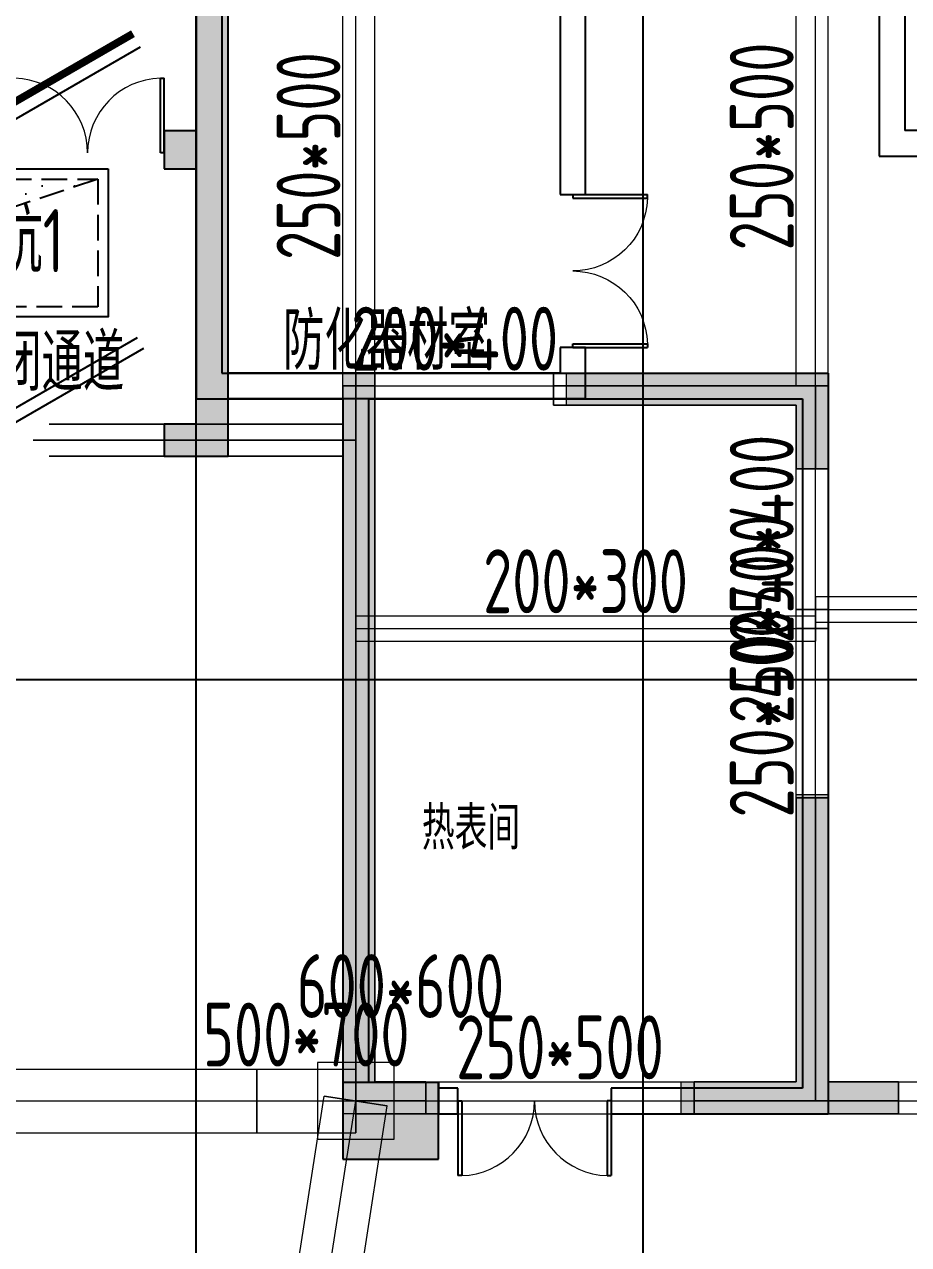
# Model space of a CAD drawing. Extents: x 369444 to 684549, y -549309 to 575337.
# Drawn here: x 390279 to 397205, y 450832 to 460388 of the extents above; entities that cross this region are included whole.
import ezdxf

# ---------------------------------------------------------------- set-up
doc = ezdxf.new("R2010")
doc.units = 0
doc.header["$LTSCALE"] = 1000
doc.header["$MEASUREMENT"] = 0
doc.linetypes.add('DASH', pattern=[0.35, 0.25, -0.1])
for name, color, linetype, lineweight, true_color in [('-1-0-1', 7, 'Continuous', 0, 0xc0c0c0), ('-1-1-2', 7, 'Continuous', 0, 0xc0c0c0), ('-2-0-1', 1, 'Continuous', 0, 0xff0000), ('-2-1-2', 9, 'Continuous', 0, 0x808080), ('1-6-1', 7, 'Continuous', 0, 0x55ff55), ('1-6-2', 7, 'Continuous', 0, 0x55ff55), ('11-6-1', 2, 'Continuous', 0, 0xffff00), ('11-6-2', 2, 'Continuous', 0, 0xffff00), ('11-6-5', 2, 'Continuous', 0, 0xffff00), ('12-6-1', 4, 'Continuous', 0, 0x00ffff), ('12-6-2', 4, 'Continuous', 0, 0x00ffff), ('12-6-5', 4, 'Continuous', 0, 0x00ffff)]:
    doc.layers.add(name, color=color, linetype=linetype, lineweight=lineweight, true_color=true_color)
for name, color, linetype in [('A-WALL-HATCH', 8, 'Continuous'), ('AIRD-PLUM', 122, 'Continuous'), ('COLUMN', 9, 'Continuous'), ('DOTE', 1, 'Continuous'), ('PUB_HATCH', 8, 'Continuous'), ('PUB_TEXT', 7, 'Continuous'), ('RF-集水井', 2, 'Continuous'), ('WALL', 9, 'Continuous'), ('WINDOW', 4, 'Continuous'), ('文字', 2, 'Continuous')]:
    doc.layers.add(name, color=color, linetype=linetype)
doc.styles.add('_TCH_DIM', font='SIMPLEX', dxfattribs={"bigfont": 'GBCBIG'})
doc.styles.add('HNSJY', font='hnsjy-07.shx', dxfattribs={"width": 0.8, "bigfont": 'hnsjy-hz.shx'})
doc.styles.add('yjkcad', font='yjkeng.shx', dxfattribs={"width": 0.7, "height": 250, "bigfont": 'yjkchn.shx'})
doc.styles.add('说明', font='TSSDENG', dxfattribs={"width": 0.7, "bigfont": 'HZTXT'})

# ---------------------------------------------------------------- blocks, each defined once
blk = doc.blocks.new('$DorLib2D$00000002')
for p, q in [((-0.5, 0), (-0.5, 0.4875)), ((-0.475, 0.4875), (-0.5, 0.4875)), ((-0.475, 0), (-0.475, 0.4875)), ((0.475, 0), (0.475, 0.4875)), ((0.475, 0.4875), (0.5, 0.4875)), ((0.5, 0), (0.5, 0.4875)), ((-0.5, 0), (-0.475, 0)), ((0.5, 0), (0.475, 0))]:
    blk.add_line(p, q)
at = {"lineweight": 13}
for centre, start, end in [((-0.4875, 0), 0, 88.53072), ((0.4875, 0), 91.46928, 180)]:
    blk.add_arc(centre, 0.4875, start, end, dxfattribs=at)
blk = doc.blocks.new('$DorLib2D$00000191')
at = {"layer": 'WINDOW', "color": 0}
blk.add_line((-0.5, 0.15), (0.366, 0.65), dxfattribs=at)
at = {"layer": 'WINDOW', "color": 0, "const_width": 0.05}
blk.add_lwpolyline([(-0.55, 0.2366), (0.316, 0.7366)], dxfattribs=at)
blk = doc.blocks.new('$DorLib2D$00000179')
at = {"color": 0}
for p, q in [((-0.54, 0.1693), (0.326, 0.6693)), ((-0.5, 0.1), (0.366, 0.6))]:
    blk.add_line(p, q, dxfattribs=at)
blk = doc.blocks.new('JSK1000')
at = {"layer": 'AIRD-PLUM'}
h = blk.add_hatch(dxfattribs=at)
h.set_pattern_fill('DOTS', color=8, scale=80, style=0)
h.set_pattern_definition([(0, (-20, -20), (63.5, 127), [0, -127])])
h.paths.add_polyline_path([(80, 1080), (80, 80), (321, 803.3), (1080, 1080)])
at = {"layer": 'AIRD-PLUM', "ltscale": 0.25}
blk.add_lwpolyline([(0, 0), (1160, 0), (1160, 1160), (0, 1160)], close=True, dxfattribs=at)
at = {"layer": 'AIRD-PLUM', "color": 8, "linetype": 'DASH', "ltscale": 0.8}
blk.add_lwpolyline([(80, 80), (1080, 80), (1080, 1080), (80, 1080)], close=True, dxfattribs=at)
blk.add_lwpolyline([(80, 80), (321, 803.3), (1080, 1080)], dxfattribs=at)
blk = doc.blocks.new('A$C69B9310D')
at = {"layer": 'AIRD-PLUM', "xscale": -1, "rotation": 90}
blk.add_blockref('JSK1000', (1160, 1160), dxfattribs=at)
at = {"layer": '文字', "style": '说明', "width": 0.7}
blk.add_text('坑1', height=495, dxfattribs=at).set_placement((302.3, 349.9))

msp = doc.modelspace()

# ---------------------------------------------------------------- hatches: boundary and pattern name
at = {"layer": 'A-WALL-HATCH'}
msp.add_hatch(color=256, dxfattribs=at).paths.add_polyline_path([(393523.3, 451501.2), (393523.3, 452101.2), (392773.3, 452101.2), (392773.3, 451501.2)])
at = {"layer": 'PUB_HATCH'}
h = msp.add_hatch(color=256, dxfattribs=at)
h.dxf.hatch_style = 1
h.paths.add_polyline_path([(433674.5, 461707), (433674.5, 462107), (434074.5, 462107), (434074.5, 461707)], flags=17)
h.paths.add_polyline_path([(405174.5, 461707), (405174.5, 462107), (404774.5, 462107), (404774.5, 461707)], flags=17)
h.paths.add_polyline_path([(419974.5, 457857), (420074.5, 457857), (420074.5, 458357), (419574.5, 458357), (419574.5, 457857), (419724.5, 457857)], flags=17)
h.paths.add_polyline_path([(420174.5, 458357), (419574.5, 458357), (419574.5, 455257), (419974.5, 455257), (419974.5, 455457), (419824.5, 455457), (419824.5, 458107), (420174.5, 458107)])
h.paths.add_polyline_path([(399474.5, 455257), (399474.5, 460257), (400224.5, 460257), (400224.5, 460007), (399724.5, 460007), (399724.5, 455257)])
h.paths.add_polyline_path([(409249.5, 456957), (409249.5, 460257), (409499.5, 460257), (409499.5, 456957)])
h.paths.add_polyline_path([(393024.5, 457657), (393024.5, 452107), (393524.5, 452107), (393524.5, 451857), (392774.5, 451857), (392774.5, 457657)])
h.paths.add_polyline_path([(396324.5, 451857), (395424.5, 451857), (395424.5, 452107), (396324.5, 452107), (396324.5, 454357), (396574.5, 454357), (396574.5, 452107), (397124.5, 452107), (397124.5, 451857)])
h.paths.add_polyline_path([(402924.5, 453557), (402924.5, 451107), (403824.5, 451107), (403824.5, 450857), (402674.5, 450857), (402674.5, 453557)])
h.paths.add_polyline_path([(405624.5, 459557), (405624.5, 460257), (407674.5, 460257), (407674.5, 460007), (405874.5, 460007), (405874.5, 459557)])
h.paths.add_polyline_path([(416074.5, 453557), (416074.5, 450857), (414924.5, 450857), (414924.5, 451107), (415824.5, 451107), (415824.5, 453557)])
h.paths.add_polyline_path([(413574.5, 458107), (413074.5, 458107), (413074.5, 455457), (413274.5, 455457), (413274.5, 455257), (412824.5, 455257), (412824.5, 458357), (413574.5, 458357)])
h.paths.add_polyline_path([(419274.5, 453557), (419274.5, 450857), (418624.5, 450857), (418624.5, 451107), (419024.5, 451107), (419024.5, 453557)])
h.paths.add_polyline_path([(406974.5, 461656.8), (406974.5, 462557), (410374.5, 462557), (410374.5, 461656.8), (410174.5, 461656.8), (410174.5, 462357), (407174.5, 462357), (407174.5, 461656.7)], flags=17)
h.paths.add_polyline_path([(405274.5, 455457), (405674.5, 455457), (405674.5, 458107), (405174.5, 458107), (405174.5, 458357), (405874.5, 458357), (405874.5, 455257), (405274.5, 455257)])
h.paths.add_polyline_path([(399724.5, 451107), (400124.5, 451107), (400124.5, 450857), (399474.5, 450857), (399474.5, 451857), (398924.5, 451857), (398924.5, 452107), (399474.5, 452107), (399474.5, 453757), (399724.5, 453757), (399724.5, 452107)])
h.paths.add_polyline_path([(405924.5, 451107), (406124.5, 451107), (406124.5, 450857), (405924.5, 450857), (405524.5, 450857), (405524.5, 451107), (405674.5, 451107), (405674.5, 453557), (405924.5, 453557)])
h.paths.add_polyline_path([(418674.5, 458357), (419274.5, 458357), (419274.5, 455257), (418874.5, 455257), (418874.5, 455457), (419024.5, 455457), (419024.5, 458107), (418674.5, 458107)])
h.paths.add_polyline_path([(396324.5, 456907), (396324.5, 457407), (394524.5, 457407), (394524.5, 457657), (396574.5, 457657), (396574.5, 456907)])
h.paths.add_polyline_path([(401924.5, 458107), (401374.5, 458107), (401374.5, 456307), (401124.5, 456307), (401124.5, 458357), (401924.5, 458357)])
h.paths.add_polyline_path([(410174.5, 464207), (410174.5, 464757), (407974.5, 464757), (407974.5, 464207), (407774.5, 464207), (407774.5, 464957), (410374.5, 464957), (410374.5, 464207)], flags=17)
h.paths.add_polyline_path([(413074.5, 451107), (413224.5, 451107), (413224.5, 450857), (412824.5, 450857), (412624.5, 450857), (412624.5, 451107), (412824.5, 451107), (412824.5, 453557), (413074.5, 453557)])
h.paths.add_polyline_path([(439124.5, 455257), (439124.5, 460007), (438624.5, 460007), (438624.5, 460257), (439374.5, 460257), (439374.5, 455257)])
h.paths.add_polyline_path([(429349.5, 456957), (429349.5, 460257), (429599.5, 460257), (429599.5, 456957)])
h.paths.add_polyline_path([(446074.5, 457657), (446074.5, 451857), (445324.5, 451857), (445324.5, 452107), (445824.5, 452107), (445824.5, 457657)])
h.paths.add_polyline_path([(441724.5, 451857), (441724.5, 452107), (442274.5, 452107), (442274.5, 454357), (442524.5, 454357), (442524.5, 452107), (443424.5, 452107), (443424.5, 451857), (442524.5, 451857)])
h.paths.add_polyline_path([(432974.5, 459557), (432974.5, 460007), (431174.5, 460007), (431174.5, 460257), (433224.5, 460257), (433224.5, 459557)])
h.paths.add_polyline_path([(423024.5, 453557), (423024.5, 451107), (423924.5, 451107), (423924.5, 450857), (422774.5, 450857), (422774.5, 453557)])
h.paths.add_polyline_path([(425274.5, 458357), (426024.5, 458357), (426024.5, 455257), (425574.5, 455257), (425574.5, 455457), (425774.5, 455457), (425774.5, 458107), (425274.5, 458107)])
h.paths.add_polyline_path([(419824.5, 453557), (419824.5, 451107), (420224.5, 451107), (420224.5, 450857), (419574.5, 450857), (419574.5, 453557)])
h.paths.add_polyline_path([(431674.5, 461656.8), (431674.5, 462357), (428674.5, 462357), (428674.5, 461656.8), (428474.5, 461656.8), (428474.5, 462557), (431874.5, 462557), (431874.5, 461656.8)], flags=17)
h.paths.add_polyline_path([(433574.5, 455257), (432974.5, 455257), (432974.5, 458357), (433674.5, 458357), (433674.5, 458107), (433174.5, 458107), (433174.5, 455457), (433574.5, 455457)])
h.paths.add_polyline_path([(439124.5, 452107), (439124.5, 453757), (439374.5, 453757), (439374.5, 452107), (439924.5, 452107), (439924.5, 451857), (439374.5, 451857), (439374.5, 450857), (438724.5, 450857), (438724.5, 451107), (439124.5, 451107)])
h.paths.add_polyline_path([(444324.5, 457407), (442524.5, 457407), (442524.5, 456907), (442274.5, 456907), (442274.5, 457657), (444324.5, 457657)])
h.paths.add_polyline_path([(432924.5, 453557), (433174.5, 453557), (433174.5, 451107), (433324.5, 451107), (433324.5, 450857), (432924.5, 450857), (432724.5, 450857), (432724.5, 451107), (432924.5, 451107)])
h.paths.add_polyline_path([(436924.5, 458357), (437724.5, 458357), (437724.5, 456307), (437474.5, 456307), (437474.5, 458107), (436924.5, 458107)])
h.paths.add_polyline_path([(436174.5, 453557), (436174.5, 450857), (435024.5, 450857), (435024.5, 451107), (435924.5, 451107), (435924.5, 453557)])
h.paths.add_polyline_path([(428474.5, 464207), (428474.5, 464957), (431074.5, 464957), (431074.5, 464207), (430874.5, 464207), (430874.5, 464757), (428674.5, 464757), (428674.5, 464207)], flags=17)
h.paths.add_polyline_path([(429349.5, 451107), (429349.5, 454357), (429599.5, 454357), (429599.5, 451107), (430324.5, 451107), (430324.5, 450857), (429349.5, 450857), (428624.5, 450857), (428624.5, 451107)])
h.paths.add_polyline_path([(425774.5, 453557), (426024.5, 453557), (426024.5, 451107), (426224.5, 451107), (426224.5, 450857), (426024.5, 450857), (425624.5, 450857), (425624.5, 451107), (425774.5, 451107)])
h.paths.add_polyline_path([(413074.5, 461657.3), (413324.5, 461657.3), (413324.5, 462157.3), (412824.5, 462157.3), (412824.5, 461657.3)], flags=17)
h.paths.add_polyline_path([(425774.5, 461657), (426024.5, 461657), (426024.5, 462157), (425524.5, 462157), (425524.5, 461657)], flags=17)
edge = h.paths.add_edge_path()
edge.add_line((413074.5, 461657), (413074.5, 460057))
edge.add_line((413074.5, 460057), (411074.5, 460057))
edge.add_line((411074.5, 460057), (411074.5, 460257))
edge.add_line((411074.5, 460257), (412824.5, 460257))
edge.add_line((412824.5, 460257), (412824.5, 461657.3))
edge.add_line((404774.5, 461707), (401874.5, 461707))
edge.add_line((401874.5, 461707), (401874.5, 464457))
edge.add_line((401874.5, 464457), (399674.5, 464457))
edge.add_line((399674.5, 464457), (399674.5, 461657))
edge.add_line((399674.5, 461657), (399174.5, 461657))
edge.add_line((399174.5, 461657), (399174.5, 461857))
edge.add_line((399174.5, 461857), (399474.5, 461857))
edge.add_line((399474.5, 461857), (399474.5, 464457))
edge.add_line((399474.5, 464457), (397174.5, 464457))
edge.add_line((397174.5, 464457), (397174.5, 463507))
edge.add_line((397174.5, 463507), (396924.5, 463507))
edge.add_line((396924.5, 463507), (396924.5, 464457))
edge.add_line((396924.5, 464457), (396924.5, 464907))
edge.add_line((396924.5, 464907), (392224.5, 464907))
edge.add_line((392224.5, 464907), (392224.5, 461907))
edge.add_line((392224.5, 461907), (393024.5, 461907))
edge.add_line((393024.5, 461907), (393024.5, 461157))
edge.add_line((393024.5, 461157), (392774.5, 461157))
edge.add_line((392774.5, 461157), (392774.5, 461657))
edge.add_line((392774.5, 461657), (391974.5, 461657))
edge.add_line((391974.5, 461657), (391974.5, 465157))
edge.add_line((391974.5, 465157), (397174.5, 465157))
edge.add_line((397174.5, 465157), (397174.5, 464707))
edge.add_line((397174.5, 464707), (399674.5, 464707))
edge.add_line((399674.5, 464707), (402124.5, 464707))
edge.add_line((402124.5, 464707), (402124.5, 461957))
edge.add_line((402124.5, 461957), (404774.5, 461957))
edge.add_line((426024.5, 461657), (426024.5, 460257))
edge.add_line((426024.5, 460257), (427774.5, 460257))
edge.add_line((427774.5, 460257), (427774.5, 460057))
edge.add_line((427774.5, 460057), (425774.5, 460057))
edge.add_line((425774.5, 460057), (425774.5, 461657))
edge.add_line((434074.5, 461957), (436724.5, 461957))
edge.add_line((436724.5, 461957), (436724.5, 464707))
edge.add_line((436724.5, 464707), (439174.5, 464707))
edge.add_line((439174.5, 464707), (441674.5, 464707))
edge.add_line((441674.5, 464707), (441674.5, 465157))
edge.add_line((441674.5, 465157), (446874.5, 465157))
edge.add_line((446874.5, 465157), (446874.5, 461657))
edge.add_line((446874.5, 461657), (446074.5, 461657))
edge.add_line((446074.5, 461657), (446074.5, 461157))
edge.add_line((446074.5, 461157), (445824.5, 461157))
edge.add_line((445824.5, 461157), (445824.5, 461907))
edge.add_line((445824.5, 461907), (446624.5, 461907))
edge.add_line((446624.5, 461907), (446624.5, 464907))
edge.add_line((446624.5, 464907), (441924.5, 464907))
edge.add_line((441924.5, 464907), (441924.5, 464457))
edge.add_line((441924.5, 464457), (441924.5, 463507))
edge.add_line((441924.5, 463507), (441674.5, 463507))
edge.add_line((441674.5, 463507), (441674.5, 464457))
edge.add_line((441674.5, 464457), (439374.5, 464457))
edge.add_line((439374.5, 464457), (439374.5, 461857))
edge.add_line((439374.5, 461857), (439674.5, 461857))
edge.add_line((439674.5, 461857), (439674.5, 461657))
edge.add_line((439674.5, 461657), (439174.5, 461657))
edge.add_line((439174.5, 461657), (439174.5, 464457))
edge.add_line((439174.5, 464457), (436974.5, 464457))
edge.add_line((436974.5, 464457), (436974.5, 461707))
edge.add_line((436974.5, 461707), (434074.5, 461707))
edge.add_line((405174.5, 462107), (405174.5, 467557))
edge.add_line((405174.5, 467557), (412274.5, 467557))
edge.add_line((412274.5, 467557), (412274.5, 464707))
edge.add_line((412274.5, 464707), (412824.5, 464707))
edge.add_line((412824.5, 464707), (412824.5, 464307))
edge.add_line((412824.5, 464307), (413074.5, 464307))
edge.add_line((413074.5, 464307), (413074.5, 464957))
edge.add_line((413074.5, 464957), (412524.5, 464957))
edge.add_line((412524.5, 464957), (412524.5, 467557))
edge.add_line((412524.5, 467557), (413374.5, 467557))
edge.add_line((413374.5, 467557), (413374.5, 465557))
edge.add_line((413374.5, 465557), (419424.5, 465557))
edge.add_line((404924.5, 462107), (404924.5, 467807))
edge.add_line((404924.5, 467807), (412274.5, 467807))
edge.add_line((412274.5, 467807), (413624.5, 467807))
edge.add_line((413624.5, 467807), (413624.5, 465807))
edge.add_line((413624.5, 465807), (419424.5, 465807))
edge.add_line((419924.5, 465557), (425474.5, 465557))
edge.add_line((425474.5, 465557), (425474.5, 467557))
edge.add_line((425474.5, 467557), (426324.5, 467557))
edge.add_line((426324.5, 467557), (426324.5, 464957))
edge.add_line((426324.5, 464957), (425774.5, 464957))
edge.add_line((425774.5, 464957), (425774.5, 464307))
edge.add_line((425774.5, 464307), (426024.5, 464307))
edge.add_line((426024.5, 464307), (426024.5, 464707))
edge.add_line((426024.5, 464707), (426574.5, 464707))
edge.add_line((426574.5, 464707), (426574.5, 467557))
edge.add_line((426574.5, 467557), (433674.5, 467557))
edge.add_line((433674.5, 467557), (433674.5, 462107))
edge.add_line((419924.5, 465807), (425224.5, 465807))
edge.add_line((425224.5, 465807), (425224.5, 467807))
edge.add_line((425224.5, 467807), (426574.5, 467807))
edge.add_line((426574.5, 467807), (433924.5, 467807))
edge.add_line((433924.5, 467807), (433924.5, 462107))
h.paths.add_polyline_path([(410224.5, 451107), (410224.5, 450857), (408524.5, 450857), (408524.5, 451107), (409249.5, 451107), (409249.5, 454357), (409499.5, 454357), (409499.5, 451107)])
for points in [[(391674.6, 459407), (391874.6, 459407), (391874.6, 461206.9), (391774.6, 461256.9), (391624.6, 461206.9), (391624.6, 459557)], [(391374.6, 459257), (391624.6, 459257), (391674.6, 459407), (391624.6, 459557), (391374.6, 459557)], [(391624.6, 457557), (391874.6, 457557), (391874.6, 459407), (391674.6, 459407), (391624.6, 459257)], [(391624.6, 457257), (391874.6, 457007), (391874.6, 457557), (391624.6, 457557)], [(391624.6, 457257), (391374.6, 457257), (391374.6, 457007), (391874.6, 457007)]]:
    msp.add_hatch(color=256, dxfattribs=at).paths.add_polyline_path(points)

# ---------------------------------------------------------------- linework, layer by layer
at = {"layer": '-1-0-1', "color": 0}
for p in [(392874.4, 457556.9, -3600), (394424.4, 457556.9, -3600), (395199.4, 457556.9, -3600), (396474.4, 457556.9, -3600), (392874.4, 457132.2, -3600), (396474.4, 456906.9, -3600), (396474.4, 455806.9, -3600), (392874.4, 455656.9, -3600), (396474.4, 455656.9, -3600), (396474.4, 454331.9, -3600), (392099.3, 451956.9, -3600), (392874.4, 451956.9, -3600), (393424.4, 451956.9, -3600), (395524.4, 451956.9, -3600), (396474.4, 451956.9, -3600), (397124.4, 451956.9, -3600)]:
    msp.add_point(p, dxfattribs=at)
at = {"layer": '-1-1-2', "color": 0}
for p, q in [((392874.4, 457556.9, -3600), (392874.4, 457556.9)), ((394424.4, 457556.9, -3600), (394424.4, 457556.9)), ((395199.4, 457556.9, -3600), (395199.4, 457556.9)), ((396474.4, 457556.9, -3600), (396474.4, 457556.9)), ((392874.4, 457132.2, -3600), (392874.4, 457132.2)), ((396474.4, 456906.9, -3600), (396474.4, 456906.9)), ((396474.4, 455806.9, -3600), (396474.4, 455806.9)), ((392874.4, 455656.9, -3600), (392874.4, 455656.9)), ((396474.4, 455656.9, -3600), (396474.4, 455656.9)), ((396474.4, 454331.9, -3600), (396474.4, 454331.9)), ((392099.3, 451956.9, -3600), (392099.3, 451956.9)), ((392874.4, 451956.9, -3600), (392874.4, 451956.9)), ((393424.4, 451956.9, -3600), (393424.4, 451956.9)), ((395524.4, 451956.9, -3600), (395524.4, 451956.9)), ((396474.4, 451956.9, -3600), (396474.4, 451956.9)), ((397124.4, 451956.9, -3600), (397124.4, 451956.9))]:
    msp.add_line(p, q, dxfattribs=at)
at = {"layer": '-2-0-1', "color": 0}
for p, q in [((396474.4, 457556.9, -3600), (396474.4, 461307.2, -3600)), ((392874.4, 457556.9, -3600), (392874.4, 461156.9, -3600)), ((392874.4, 457556.9, -3600), (394424.4, 457556.9, -3600)), ((392874.4, 457132.2, -3600), (392874.4, 457556.9, -3600)), ((394424.4, 457556.9, -3600), (395199.4, 457556.9, -3600)), ((395199.4, 457556.9, -3600), (396474.4, 457556.9, -3600)), ((396474.4, 456906.9, -3600), (396474.4, 457556.9, -3600)), ((390349.3, 457132.2, -3600), (392874.4, 457132.2, -3600)), ((392874.4, 455656.9, -3600), (392874.4, 457132.2, -3600)), ((396474.4, 455806.9, -3600), (396474.4, 456906.9, -3600)), ((396474.4, 455656.9, -3600), (396474.4, 455806.9, -3600)), ((396474.4, 455806.9, -3600), (399574.4, 455806.9, -3600)), ((392874.4, 455656.9, -3600), (396474.4, 455656.9, -3600)), ((392874.4, 451956.9, -3600), (392874.4, 455656.9, -3600)), ((396474.4, 454331.9, -3600), (396474.4, 455656.9, -3600)), ((396474.4, 451956.9, -3600), (396474.4, 454331.9, -3600)), ((385424.3, 451956.9, -3600), (392099.3, 451956.9, -3600)), ((391624.3, 443907.1, -3600), (392874.4, 451956.9, -3600)), ((392099.3, 451956.9, -3600), (392874.4, 451956.9, -3600)), ((392874.4, 451956.9, -3600), (393424.4, 451956.9, -3600)), ((393424.4, 451956.9, -3600), (395524.4, 451956.9, -3600)), ((395524.4, 451956.9, -3600), (396474.4, 451956.9, -3600)), ((396474.4, 451956.9, -3600), (397124.4, 451956.9, -3600)), ((397124.4, 451956.9, -3600), (398924.4, 451956.9, -3600))]:
    msp.add_line(p, q, dxfattribs=at)
at = {"layer": '-2-1-2', "color": 0}
for p, q in [((396474.4, 457556.9), (396474.4, 461307.2)), ((392874.4, 457556.9), (392874.4, 461156.9)), ((392874.4, 457556.9), (394424.4, 457556.9)), ((392874.4, 457132.2), (392874.4, 457556.9)), ((394424.4, 457556.9), (395199.4, 457556.9)), ((395199.4, 457556.9), (396474.4, 457556.9)), ((396474.4, 456906.9), (396474.4, 457556.9)), ((390349.3, 457132.2), (392874.4, 457132.2)), ((392874.4, 455656.9), (392874.4, 457132.2)), ((396474.4, 455806.9), (396474.4, 456906.9)), ((396474.4, 455656.9), (396474.4, 455806.9)), ((396474.4, 455806.9), (399574.4, 455806.9)), ((392874.4, 455656.9), (396474.4, 455656.9)), ((392874.4, 451956.9), (392874.4, 455656.9)), ((396474.4, 454331.9), (396474.4, 455656.9)), ((396474.4, 451956.9), (396474.4, 454331.9)), ((385424.3, 451956.9), (392099.3, 451956.9)), ((391624.3, 443907.1), (392874.4, 451956.9)), ((392099.3, 451956.9), (392874.4, 451956.9)), ((392874.4, 451956.9), (393424.4, 451956.9)), ((393424.4, 451956.9), (395524.4, 451956.9)), ((395524.4, 451956.9), (396474.4, 451956.9)), ((396474.4, 451956.9), (397124.4, 451956.9)), ((397124.4, 451956.9), (398924.4, 451956.9))]:
    msp.add_line(p, q, dxfattribs=at)
at = {"layer": '1-6-1', "color": 0}
for p, q in [((394424.4, 457656.9, -3600), (394424.4, 457656.9)), ((395199.4, 457656.9, -3600), (394424.4, 457656.9, -3600)), ((394424.4, 457656.9), (395199.4, 457656.9)), ((394424.4, 457656.9, -3600), (394424.4, 457406.9, -3600)), ((394424.4, 457656.9), (394424.4, 457656.9, -3600)), ((394424.4, 457406.9), (394424.4, 457656.9)), ((395199.4, 457656.9), (395199.4, 457656.9, -3600)), ((395199.4, 457656.9, -3600), (395199.4, 457656.9)), ((396574.4, 457656.9, -3600), (395199.4, 457656.9, -3600)), ((395199.4, 457656.9), (396574.4, 457656.9)), ((396574.4, 457656.9), (396574.4, 456906.9)), ((396574.4, 457656.9, -3600), (396574.4, 457656.9)), ((396574.4, 456906.9, -3600), (396574.4, 457656.9, -3600)), ((396574.4, 457656.9), (396574.4, 457656.9, -3600)), ((392774.4, 457556.9, -3600), (392774.4, 457257.2, -3600)), ((392774.4, 457556.9), (392774.4, 457556.9, -3600)), ((392774.4, 457257.2), (392774.4, 457556.9)), ((392774.4, 457556.9, -3600), (392774.4, 457556.9)), ((393024.4, 457556.9, -3600), (392774.4, 457556.9, -3600)), ((392774.4, 457556.9), (393024.4, 457556.9)), ((393024.4, 457556.9), (393024.4, 457132.2)), ((393024.4, 457556.9, -3600), (393024.4, 457556.9)), ((393024.4, 457132.2, -3600), (393024.4, 457556.9, -3600)), ((393024.4, 457556.9), (393024.4, 457556.9, -3600)), ((394424.4, 457406.9), (394424.4, 457406.9, -3600)), ((395199.4, 457406.9), (394424.4, 457406.9)), ((394424.4, 457406.9, -3600), (395199.4, 457406.9, -3600)), ((394424.4, 457406.9, -3600), (394424.4, 457406.9)), ((395199.4, 457406.9, -3600), (395199.4, 457406.9)), ((395199.4, 457406.9), (395199.4, 457406.9, -3600)), ((396324.4, 457406.9), (395199.4, 457406.9)), ((395199.4, 457406.9, -3600), (396324.4, 457406.9, -3600)), ((396324.4, 457406.9, -3600), (396324.4, 456906.9, -3600)), ((396324.4, 457406.9), (396324.4, 457406.9, -3600)), ((396324.4, 456906.9), (396324.4, 457406.9)), ((396324.4, 457406.9, -3600), (396324.4, 457406.9)), ((390474.3, 457257.2, -3600), (390474.3, 457257.2)), ((392774.4, 457257.2, -3600), (390474.3, 457257.2, -3600)), ((390474.3, 457257.2), (392774.4, 457257.2)), ((392774.4, 457257.2), (392774.4, 457257.2, -3600)), ((392774.4, 457257.2, -3600), (392774.4, 457257.2)), ((393024.4, 457132.2), (393024.4, 455656.9)), ((393024.4, 457132.2, -3600), (393024.4, 457132.2)), ((393024.4, 455656.9, -3600), (393024.4, 457132.2, -3600)), ((393024.4, 457132.2), (393024.4, 457132.2, -3600)), ((390474.3, 457007.2), (390474.3, 457007.2, -3600)), ((392774.4, 457007.2), (390474.3, 457007.2)), ((390474.3, 457007.2, -3600), (392774.4, 457007.2, -3600)), ((392774.4, 457007.2, -3600), (392774.4, 455656.9, -3600)), ((392774.4, 457007.2), (392774.4, 457007.2, -3600)), ((392774.4, 455656.9), (392774.4, 457007.2)), ((392774.4, 457007.2, -3600), (392774.4, 457007.2)), ((396324.4, 456906.9, -3600), (396324.4, 456906.9)), ((396324.4, 456906.9, -3600), (396574.4, 456906.9, -3600)), ((396324.4, 456906.9), (396324.4, 456906.9, -3600)), ((396574.4, 456906.9), (396324.4, 456906.9)), ((396574.4, 456906.9), (396574.4, 456906.9, -3600)), ((396574.4, 456906.9, -3600), (396574.4, 456906.9)), ((392774.4, 455656.9, -3600), (392774.4, 452106.9, -3600)), ((392774.4, 455656.9), (392774.4, 455656.9, -3600)), ((392774.4, 452106.9), (392774.4, 455656.9)), ((392774.4, 455656.9, -3600), (392774.4, 455656.9)), ((393024.4, 455656.9), (393024.4, 452106.9)), ((393024.4, 455656.9, -3600), (393024.4, 455656.9)), ((393024.4, 452106.9, -3600), (393024.4, 455656.9, -3600)), ((393024.4, 455656.9), (393024.4, 455656.9, -3600)), ((396324.4, 454331.9, -3600), (396324.4, 452106.9, -3600)), ((396324.4, 454331.9), (396324.4, 454331.9, -3600)), ((396324.4, 452106.9), (396324.4, 454331.9)), ((396324.4, 454331.9, -3600), (396324.4, 454331.9)), ((396574.4, 454331.9, -3600), (396324.4, 454331.9, -3600)), ((396324.4, 454331.9), (396574.4, 454331.9)), ((396574.4, 454331.9), (396574.4, 452106.9)), ((396574.4, 454331.9, -3600), (396574.4, 454331.9)), ((396574.4, 452106.9, -3600), (396574.4, 454331.9, -3600)), ((396574.4, 454331.9), (396574.4, 454331.9, -3600)), ((392774.4, 452106.9, -3600), (392774.4, 452106.9)), ((393024.4, 452106.9, -3600), (393024.4, 452106.9)), ((393424.4, 452106.9, -3600), (393024.4, 452106.9, -3600)), ((393024.4, 452106.9), (393424.4, 452106.9)), ((393024.4, 452106.9), (393024.4, 452106.9, -3600)), ((393424.4, 452106.9), (393424.4, 452106.9, -3600)), ((393424.4, 452106.9, -3600), (393424.4, 452106.9)), ((393424.4, 451856.9, -3600), (393424.4, 452106.9, -3600)), ((393424.4, 452106.9), (393424.4, 451856.9)), ((395524.4, 452106.9, -3600), (395524.4, 452106.9)), ((396324.4, 452106.9, -3600), (395524.4, 452106.9, -3600)), ((395524.4, 452106.9), (396324.4, 452106.9)), ((395524.4, 452106.9, -3600), (395524.4, 451856.9, -3600)), ((395524.4, 452106.9), (395524.4, 452106.9, -3600)), ((395524.4, 451856.9), (395524.4, 452106.9)), ((396324.4, 452106.9, -3600), (396324.4, 452106.9)), ((396324.4, 452106.9), (396324.4, 452106.9, -3600)), ((396574.4, 452106.9), (396574.4, 452106.9, -3600)), ((396574.4, 452106.9, -3600), (396574.4, 452106.9)), ((397124.4, 452106.9, -3600), (396574.4, 452106.9, -3600)), ((396574.4, 452106.9), (397124.4, 452106.9)), ((397124.4, 452106.9), (397124.4, 452106.9, -3600)), ((397124.4, 452106.9, -3600), (397124.4, 452106.9)), ((397124.4, 451856.9, -3600), (397124.4, 452106.9, -3600)), ((397124.4, 452106.9), (397124.4, 451856.9)), ((392874.4, 451856.9), (392874.4, 451856.9, -3600)), ((393424.4, 451856.9), (392874.4, 451856.9)), ((392874.4, 451856.9, -3600), (393424.4, 451856.9, -3600)), ((393424.4, 451856.9, -3600), (393424.4, 451856.9)), ((393424.4, 451856.9), (393424.4, 451856.9, -3600)), ((395524.4, 451856.9), (395524.4, 451856.9, -3600)), ((396474.4, 451856.9), (395524.4, 451856.9)), ((395524.4, 451856.9, -3600), (396474.4, 451856.9, -3600)), ((395524.4, 451856.9, -3600), (395524.4, 451856.9)), ((396474.4, 451856.9, -3600), (396474.4, 451856.9)), ((396474.4, 451856.9), (396474.4, 451856.9, -3600)), ((397124.4, 451856.9), (396474.4, 451856.9)), ((396474.4, 451856.9, -3600), (397124.4, 451856.9, -3600)), ((397124.4, 451856.9, -3600), (397124.4, 451856.9)), ((397124.4, 451856.9), (397124.4, 451856.9, -3600))]:
    msp.add_line(p, q, dxfattribs=at)
at = {"layer": '1-6-2', "color": 0}
for p, q in [((392874.4, 457556.9), (392874.4, 457132.2)), ((392874.4, 457556.9, -3600), (392874.4, 457556.9)), ((392874.4, 457132.2, -3600), (392874.4, 457556.9, -3600)), ((394424.4, 457556.9), (394424.4, 457556.9, -3600)), ((395199.4, 457556.9), (394424.4, 457556.9)), ((394424.4, 457556.9, -3600), (395199.4, 457556.9, -3600)), ((395199.4, 457556.9, -3600), (395199.4, 457556.9)), ((395199.4, 457556.9), (395199.4, 457556.9, -3600)), ((396474.4, 457556.9), (395199.4, 457556.9)), ((395199.4, 457556.9, -3600), (396474.4, 457556.9, -3600)), ((396474.4, 457556.9), (396474.4, 456906.9)), ((396474.4, 457556.9, -3600), (396474.4, 457556.9)), ((396474.4, 456906.9, -3600), (396474.4, 457556.9, -3600)), ((396474.4, 457556.9, -3600), (396474.4, 457556.9)), ((390349.3, 457132.2), (390349.3, 457132.2, -3600)), ((392874.4, 457132.2), (390349.3, 457132.2)), ((390349.3, 457132.2, -3600), (392874.4, 457132.2, -3600)), ((392874.4, 457132.2), (392874.4, 455656.9)), ((392874.4, 457132.2, -3600), (392874.4, 457132.2)), ((392874.4, 455656.9, -3600), (392874.4, 457132.2, -3600)), ((392874.4, 457132.2, -3600), (392874.4, 457132.2)), ((392874.4, 457132.2), (392874.4, 457132.2, -3600)), ((396474.4, 456906.9), (396474.4, 456906.9, -3600)), ((392874.4, 455656.9), (392874.4, 451956.9)), ((392874.4, 455656.9, -3600), (392874.4, 455656.9)), ((392874.4, 451956.9, -3600), (392874.4, 455656.9, -3600)), ((392874.4, 455656.9), (392874.4, 455656.9, -3600)), ((396474.4, 454331.9), (396474.4, 451956.9)), ((396474.4, 454331.9, -3600), (396474.4, 454331.9)), ((396474.4, 451956.9, -3600), (396474.4, 454331.9, -3600)), ((392874.4, 451956.9), (392874.4, 451956.9, -3600)), ((393424.4, 451956.9), (392874.4, 451956.9)), ((392874.4, 451956.9, -3600), (393424.4, 451956.9, -3600)), ((392874.4, 451956.9), (392874.4, 451956.9, -3600)), ((393424.4, 451956.9, -3600), (393424.4, 451956.9)), ((395524.4, 451956.9), (395524.4, 451956.9, -3600)), ((396474.4, 451956.9), (395524.4, 451956.9)), ((395524.4, 451956.9, -3600), (396474.4, 451956.9, -3600)), ((396474.4, 451956.9), (396474.4, 451956.9, -3600)), ((396474.4, 451956.9, -3600), (396474.4, 451956.9)), ((396474.4, 451956.9), (396474.4, 451956.9, -3600)), ((397124.4, 451956.9), (396474.4, 451956.9)), ((396474.4, 451956.9, -3600), (397124.4, 451956.9, -3600)), ((397124.4, 451956.9, -3600), (397124.4, 451956.9))]:
    msp.add_line(p, q, dxfattribs=at)
at = {"layer": '11-6-1', "color": 0}
for p, q in [((392574.4, 452256.9), (392574.4, 451656.9)), ((393174.4, 452256.9), (392574.4, 452256.9)), ((392574.4, 452256.9, -3600), (392574.4, 451656.9, -3600)), ((393174.4, 452256.9, -3600), (392574.4, 452256.9, -3600)), ((392574.4, 452256.9, -3600), (392574.4, 452256.9)), ((393174.4, 451656.9), (393174.4, 452256.9)), ((393174.4, 451656.9, -3600), (393174.4, 452256.9, -3600)), ((393174.4, 452256.9, -3600), (393174.4, 452256.9)), ((392574.4, 451656.9), (393174.4, 451656.9)), ((392574.4, 451656.9, -3600), (393174.4, 451656.9, -3600)), ((392574.4, 451656.9, -3600), (392574.4, 451656.9)), ((393174.4, 451656.9, -3600), (393174.4, 451656.9))]:
    msp.add_line(p, q, dxfattribs=at)
at = {"layer": '11-6-2', "color": 0}
msp.add_line((392874.4, 451956.9, -3600), (392874.4, 451956.9), dxfattribs=at)
at = {"layer": '12-6-1', "color": 0}
for p, q in [((396324.4, 457556.9), (396324.4, 461307.2)), ((396324.4, 457556.9, -500), (396324.4, 461307.2, -500)), ((396574.4, 457556.9), (396574.4, 461307.2)), ((396574.4, 457556.9, -500), (396574.4, 461307.2, -500)), ((392774.4, 457556.9), (392774.4, 461156.9)), ((392774.4, 457556.9, -500), (392774.4, 461156.9, -500)), ((393024.4, 457556.9), (393024.4, 461156.9)), ((393024.4, 457556.9, -500), (393024.4, 461156.9, -500)), ((392874.4, 457656.9), (392874.4, 457456.9)), ((392874.4, 457656.9, -400), (392874.4, 457656.9)), ((392874.4, 457456.9, -400), (392874.4, 457656.9, -400)), ((392874.4, 457656.9), (394424.4, 457656.9)), ((392874.4, 457656.9, -400), (394424.4, 457656.9, -400)), ((394424.4, 457656.9), (394424.4, 457456.9)), ((394424.4, 457656.9, -400), (394424.4, 457656.9)), ((394424.4, 457456.9, -400), (394424.4, 457656.9, -400)), ((392774.4, 457556.9), (393024.4, 457556.9)), ((392774.4, 457556.9, -500), (392774.4, 457556.9)), ((393024.4, 457556.9, -500), (392774.4, 457556.9, -500)), ((393024.4, 457556.9), (393024.4, 457556.9, -500)), ((396324.4, 457556.9), (396574.4, 457556.9)), ((396324.4, 457556.9, -500), (396324.4, 457556.9)), ((396574.4, 457556.9, -500), (396324.4, 457556.9, -500)), ((396574.4, 457556.9), (396574.4, 457556.9, -500)), ((392874.4, 457456.9), (392874.4, 457456.9, -400)), ((392874.4, 457456.9), (394424.4, 457456.9)), ((392874.4, 457456.9, -400), (394424.4, 457456.9, -400)), ((394424.4, 457456.9), (394424.4, 457456.9, -400)), ((396324.4, 456906.9), (396574.4, 456906.9)), ((396324.4, 456906.9, -400), (396324.4, 456906.9)), ((396574.4, 456906.9, -400), (396324.4, 456906.9, -400)), ((396324.4, 455806.9), (396324.4, 456906.9)), ((396324.4, 455806.9, -400), (396324.4, 456906.9, -400)), ((396574.4, 456906.9), (396574.4, 456906.9, -400)), ((396574.4, 455806.9), (396574.4, 456906.9)), ((396574.4, 455806.9, -400), (396574.4, 456906.9, -400)), ((396474.4, 455906.9), (396474.4, 455706.9)), ((396474.4, 455906.9, -300), (396474.4, 455906.9)), ((396474.4, 455706.9, -300), (396474.4, 455906.9, -300)), ((396474.4, 455906.9), (399574.4, 455906.9)), ((396474.4, 455906.9, -300), (399574.4, 455906.9, -300)), ((392874.4, 455756.9), (392874.4, 455556.9)), ((392874.4, 455756.9, -300), (392874.4, 455756.9)), ((392874.4, 455556.9, -300), (392874.4, 455756.9, -300)), ((392874.4, 455756.9), (396474.4, 455756.9)), ((392874.4, 455756.9, -300), (396474.4, 455756.9, -300)), ((396324.4, 455806.9), (396574.4, 455806.9)), ((396324.4, 455806.9, -400), (396324.4, 455806.9)), ((396574.4, 455806.9, -400), (396324.4, 455806.9, -400)), ((396324.4, 455656.9), (396324.4, 455806.9)), ((396324.4, 455656.9, -400), (396324.4, 455806.9, -400)), ((396324.4, 455806.9), (396574.4, 455806.9)), ((396324.4, 455806.9, -400), (396324.4, 455806.9)), ((396574.4, 455806.9, -400), (396324.4, 455806.9, -400)), ((396474.4, 455756.9), (396474.4, 455556.9)), ((396474.4, 455756.9, -300), (396474.4, 455756.9)), ((396474.4, 455556.9, -300), (396474.4, 455756.9, -300)), ((396574.4, 455806.9), (396574.4, 455806.9, -400)), ((396574.4, 455656.9), (396574.4, 455806.9)), ((396574.4, 455656.9, -400), (396574.4, 455806.9, -400)), ((396574.4, 455806.9), (396574.4, 455806.9, -400)), ((396324.4, 455656.9), (396574.4, 455656.9)), ((396324.4, 455656.9, -400), (396324.4, 455656.9)), ((396574.4, 455656.9, -400), (396324.4, 455656.9, -400)), ((396324.4, 454331.9), (396324.4, 455656.9)), ((396324.4, 454331.9, -400), (396324.4, 455656.9, -400)), ((396324.4, 455656.9), (396574.4, 455656.9)), ((396324.4, 455656.9, -400), (396324.4, 455656.9)), ((396574.4, 455656.9, -400), (396324.4, 455656.9, -400)), ((396474.4, 455706.9), (396474.4, 455706.9, -300)), ((396474.4, 455706.9), (399574.4, 455706.9)), ((396474.4, 455706.9, -300), (399574.4, 455706.9, -300)), ((396574.4, 455656.9), (396574.4, 455656.9, -400)), ((396574.4, 454331.9), (396574.4, 455656.9)), ((396574.4, 454331.9, -400), (396574.4, 455656.9, -400)), ((396574.4, 455656.9), (396574.4, 455656.9, -400)), ((392874.4, 455556.9), (392874.4, 455556.9, -300)), ((392874.4, 455556.9), (396474.4, 455556.9)), ((392874.4, 455556.9, -300), (396474.4, 455556.9, -300)), ((396474.4, 455556.9), (396474.4, 455556.9, -300)), ((396324.4, 454331.9), (396574.4, 454331.9)), ((396324.4, 454331.9, -400), (396324.4, 454331.9)), ((396574.4, 454331.9, -400), (396324.4, 454331.9, -400)), ((396574.4, 454331.9), (396574.4, 454331.9, -400)), ((385424.3, 452206.9), (392099.3, 452206.9)), ((385424.3, 452206.9, -700), (392099.3, 452206.9, -700)), ((392099.3, 452206.9), (392099.3, 451706.9)), ((392099.3, 452206.9, -700), (392099.3, 452206.9)), ((392099.3, 451706.9, -700), (392099.3, 452206.9, -700)), ((392099.3, 452206.9), (392874.4, 452206.9)), ((392099.3, 452206.9, -700), (392874.4, 452206.9, -700)), ((392099.3, 452206.9), (392099.3, 451706.9)), ((392099.3, 452206.9, -700), (392099.3, 452206.9)), ((392099.3, 451706.9, -700), (392099.3, 452206.9, -700)), ((392874.4, 452206.9), (392874.4, 451706.9)), ((392874.4, 452206.9, -700), (392874.4, 452206.9)), ((392874.4, 451706.9, -700), (392874.4, 452206.9, -700)), ((393424.4, 452106.9), (393424.4, 451856.9)), ((393424.4, 452106.9, -500), (393424.4, 452106.9)), ((393424.4, 451856.9, -500), (393424.4, 452106.9, -500)), ((393424.4, 452106.9), (395524.4, 452106.9)), ((393424.4, 452106.9, -500), (395524.4, 452106.9, -500)), ((395524.4, 452106.9), (395524.4, 451856.9)), ((395524.4, 452106.9, -500), (395524.4, 452106.9)), ((395524.4, 451856.9, -500), (395524.4, 452106.9, -500)), ((397124.4, 452106.9), (397124.4, 451856.9)), ((397124.4, 452106.9, -500), (397124.4, 452106.9)), ((397124.4, 451856.9, -500), (397124.4, 452106.9, -500)), ((397124.4, 452106.9), (398924.4, 452106.9)), ((397124.4, 452106.9, -500), (398924.4, 452106.9, -500)), ((391377.3, 443945.4, -5100), (392627.3, 451995.3, -5100)), ((391377.3, 443945.4, -5900), (392627.3, 451995.3, -5900)), ((391871.4, 443868.7, -5100), (393121.4, 451918.6, -5100)), ((391871.4, 443868.7, -5900), (393121.4, 451918.6, -5900)), ((392627.3, 451995.3, -5100), (393121.4, 451918.6, -5100)), ((392627.3, 451995.3, -5900), (392627.3, 451995.3, -5100)), ((393121.4, 451918.6, -5900), (392627.3, 451995.3, -5900)), ((393121.4, 451918.6, -5100), (393121.4, 451918.6, -5900)), ((393424.4, 451856.9), (393424.4, 451856.9, -500)), ((393424.4, 451856.9), (395524.4, 451856.9)), ((393424.4, 451856.9, -500), (395524.4, 451856.9, -500)), ((395524.4, 451856.9), (395524.4, 451856.9, -500)), ((397124.4, 451856.9), (397124.4, 451856.9, -500)), ((397124.4, 451856.9), (398924.4, 451856.9)), ((397124.4, 451856.9, -500), (398924.4, 451856.9, -500)), ((385424.3, 451706.9), (392099.3, 451706.9)), ((385424.3, 451706.9, -700), (392099.3, 451706.9, -700)), ((392099.3, 451706.9), (392099.3, 451706.9, -700)), ((392099.3, 451706.9), (392874.4, 451706.9)), ((392099.3, 451706.9, -700), (392874.4, 451706.9, -700)), ((392099.3, 451706.9), (392099.3, 451706.9, -700)), ((392874.4, 451706.9), (392874.4, 451706.9, -700))]:
    msp.add_line(p, q, dxfattribs=at)
at = {"layer": '12-6-2', "color": 0}
for p, q in [((396474.4, 457556.9), (396474.4, 461307.2)), ((392874.4, 457556.9), (392874.4, 461156.9)), ((392874.4, 457556.9), (394424.4, 457556.9)), ((396474.4, 455806.9), (396474.4, 456906.9)), ((396474.4, 455656.9), (396474.4, 455806.9)), ((396474.4, 455806.9), (399574.4, 455806.9)), ((392874.4, 455656.9), (396474.4, 455656.9)), ((396474.4, 454331.9), (396474.4, 455656.9)), ((385424.3, 451956.9), (392099.3, 451956.9)), ((391624.3, 443907.1, -5100), (392874.4, 451956.9, -5100)), ((392099.3, 451956.9), (392874.4, 451956.9)), ((393424.4, 451956.9), (395524.4, 451956.9)), ((397124.4, 451956.9), (398924.4, 451956.9))]:
    msp.add_line(p, q, dxfattribs=at)
at = {"layer": 'COLUMN', "color": 8}
for p, q in [((393523.3, 452101.2), (392773.3, 452101.2)), ((392773.3, 452101.2), (392773.3, 451501.2)), ((393523.3, 451501.2), (393523.3, 452101.2)), ((392773.3, 451501.2), (393523.3, 451501.2))]:
    msp.add_line(p, q, dxfattribs=at)
at = {"layer": 'DOTE', "color": 8}
for p, q in [((391624.5, 59364.2), (391624.5, 476704.8)), ((395124.5, 59364.2), (395124.5, 476704.8))]:
    msp.add_line(p, q, dxfattribs=at)
at = {"layer": 'DOTE', "color": 8, "lineweight": -2}
msp.add_line((377844.4, 455257), (624570.9, 455257), dxfattribs=at)
at = {"layer": 'PUB_HATCH', "lineweight": 0, "ltscale": 1}
for points in [[(393024.5, 457657), (393024.5, 452107), (393524.5, 452107), (393524.5, 451857), (392774.5, 451857), (392774.5, 457657)], [(396324.5, 456907), (396324.5, 457407), (394524.5, 457407), (394524.5, 457657), (396574.5, 457657), (396574.5, 456907)], [(396324.5, 451857), (395424.5, 451857), (395424.5, 452107), (396324.5, 452107), (396324.5, 454357), (396574.5, 454357), (396574.5, 452107), (397124.5, 452107), (397124.5, 451857)]]:
    msp.add_lwpolyline(points, close=True, dxfattribs=at)
at = {"layer": 'WALL'}
for p, q in [((391624.5, 461206.9), (391624.5, 457457)), ((391624.6, 459557), (391624.6, 461206.9)), ((391824.5, 461206.9), (391824.5, 457657)), ((391874.6, 459407), (391874.6, 461206.9)), ((394474.6, 461157), (394474.6, 459057)), ((394674.6, 459057), (394674.6, 461157)), ((396974.6, 461157), (396974.6, 459357)), ((397174.6, 461157), (397174.6, 459557)), ((391374.6, 459557), (391624.6, 459557)), ((391374.6, 459557), (391374.6, 459257)), ((397724.6, 459557), (397174.6, 459557)), ((391874.6, 457557), (391874.6, 459407)), ((396974.6, 459357), (397724.6, 459357)), ((391374.6, 459257), (391624.6, 459257)), ((391624.6, 457557), (391624.6, 459257)), ((394474.6, 459057), (394674.6, 459057)), ((394674.6, 457857), (394474.6, 457857)), ((394474.6, 457857), (394474.6, 457657)), ((394674.6, 457657), (394674.6, 457857)), ((391824.5, 457657), (392874.5, 457657)), ((394474.6, 457657), (391874.6, 457657)), ((392874.5, 457657), (396574.5, 457657)), ((394674.6, 457657), (394674.6, 457657)), ((394674.6, 457457), (394674.6, 457657)), ((396574.5, 457657), (396574.5, 451857)), ((391624.6, 457257), (391624.6, 457557)), ((391874.6, 457007), (391874.6, 457557)), ((391624.5, 457457), (392774.5, 457457)), ((394574.6, 457457), (391874.6, 457457)), ((392774.5, 457457), (392774.5, 452101.2)), ((392974.5, 457457), (392974.5, 452101.2)), ((392974.5, 457457), (396374.5, 457457)), ((394674.6, 457457), (394574.6, 457457)), ((396374.5, 457457), (396374.5, 452057)), ((391624.6, 457257), (391374.6, 457257)), ((391374.6, 457257), (391374.6, 457007)), ((391374.6, 457007), (391874.6, 457007)), ((393674.5, 452057), (393523.3, 452057)), ((393674.5, 451857), (393674.5, 452057)), ((396374.5, 452057), (394874.5, 452057)), ((394874.5, 452057), (394874.5, 451857)), ((393523.3, 451857), (393674.5, 451857)), ((394874.5, 451857), (396574.5, 451857))]:
    msp.add_line(p, q, dxfattribs=at)

# ---------------------------------------------------------------- block references
at = {"layer": 'RF-集水井'}
msp.add_blockref('A$C69B9310D', (389774.6, 458097, 0), dxfattribs=at)
at = {"layer": 'WINDOW', "xscale": 1200, "yscale": 1200, "zscale": 1200}
for name, p in [('$DorLib2D$00000191', (390750.5, 459431.6)), ('$DorLib2D$00000179', (390774.6, 457132))]:
    msp.add_blockref(name, p, dxfattribs=at)
at = {"layer": 'WINDOW', "color": 7, "xscale": 1200, "yscale": 1200, "zscale": 1200}
msp.add_blockref('$DorLib2D$00000002', (390774.6, 459382), dxfattribs=at)
at = {"layer": 'WINDOW', "yscale": 1200, "zscale": 1200}
for p, xscale, rotation in [((394574.6, 458457), -1200, 270), ((394274.5, 451957), 1200, 180)]:
    msp.add_blockref('$DorLib2D$00000002', p, dxfattribs=dict(at, xscale=xscale, rotation=rotation))

# ---------------------------------------------------------------- texts
at = {"color": 2, "style": '_TCH_DIM'}
for s, p in [('防化器材室', (392305.3, 457683.1)), ('密闭通道', (389765.6, 457515.8, 0))]:
    msp.add_text(s, height=450, rotation=0, dxfattribs=at).set_placement(p)
at = {"layer": '11-6-5', "color": 0, "insert": (393224.4, 452606.9, -3600), "char_height": 500, "attachment_point": 8, "style": 'yjkcad'}
msp.add_mtext('600*600', dxfattribs=at)
at = {"layer": '12-6-5', "color": 0, "char_height": 500, "attachment_point": 8, "rotation": 90, "style": 'yjkcad'}
for s, insert in [('250*500', (392754.4, 459356.9)), ('250*500', (396304.4, 459432.1)), ('250*400', (396304.4, 456356.9)), ('250*400', (396304.4, 455731.9)), ('250*400', (396304.4, 454994.4))]:
    msp.add_mtext(s, dxfattribs=dict(at, insert=insert))
at = {"layer": '12-6-5', "color": 0, "char_height": 500, "attachment_point": 8, "style": 'yjkcad'}
for s, insert in [('200*400', (393649.4, 457676.9)), ('200*300', (394674.4, 455776.9)), ('500*700', (392486.8, 452226.9)), ('250*500', (394474.4, 452126.9))]:
    msp.add_mtext(s, dxfattribs=dict(at, insert=insert))
at = {"layer": 'PUB_TEXT', "style": 'HNSJY', "width": 0.8}
msp.add_text('热表间', height=337.59, dxfattribs=at).set_placement((393392.7, 453925.5))

doc.saveas('drawing.dxf')
